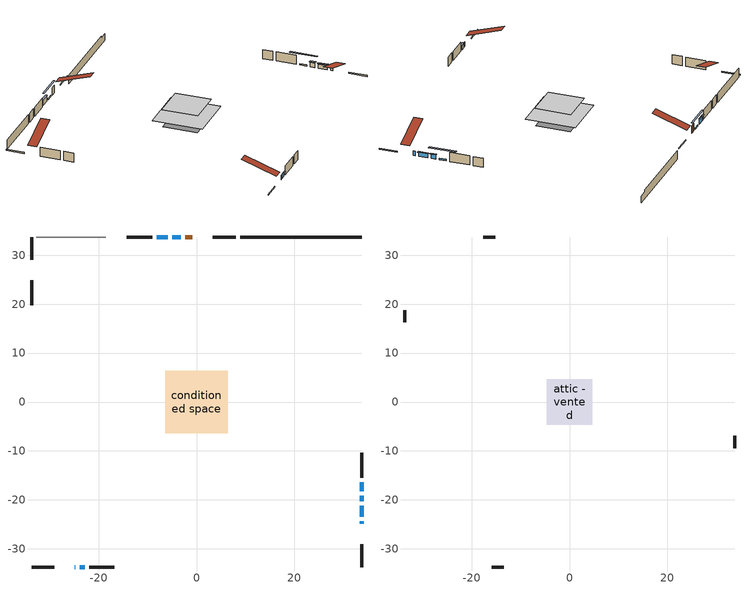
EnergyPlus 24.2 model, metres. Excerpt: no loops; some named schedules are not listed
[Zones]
conditioned space
 floor adiabatic (AdiabaticFloorConstruction): -6.41,-6.41 -6.41,6.41 6.41,6.41 6.41,-6.41 z1.22
 floor foundation (Slab1 construction): -4.46,-4.46 -4.46,4.46 4.46,4.46 4.46,-4.46 z-1.07
 wall outside (RimJoist1 construction): 8,33.72 3.35,33.72 / -33.72,-33.72 -29.07,-33.72 / -33.72,33.72 -33.72,29.07 / 33.72,-33.72 33.72,-29.07 z1.22:1.52
 wall outside (AdiabaticWallConstruction 1): -0.86,33.72 -2.28,33.72 z1.22:3.25
 wall outside (AdiabaticWallConstruction): -24.86,-33.72 -24.82,-33.72 / 33.72,-24.86 33.72,-24.38 z1.22:2.44; -3.21,33.72 -4.99,33.72 / 33.72,-18.2 33.72,-16.41 z1.22:1.6; 33.72,-23.46 33.72,-21.17 / -23.9,-33.72 -22.88,-33.72 z1.22:2.26; 33.72,-20.24 33.72,-19.12 z1.22:2.39; -5.92,33.72 -8.16,33.72 z1.22:2.59
 wall outside (Wall1 construction): -9.09,33.72 -14.22,33.72 / -21.95,-33.72 -16.82,-33.72 / -33.72,24.85 -33.72,19.73 / 33.72,-15.48 33.72,-10.36 z1.22:3.66
 wall foundation (FoundationWall1 construction): 8.93,33.72,-1.07 8.93,33.72,1.22 31.24,33.72,1.22 31.24,33.72,0.67 33.72,33.72,0.67 33.72,33.72,-1.07
 wall adiabatic (Wall3 construction): -18.56,33.72 -32.79,33.72 z1.22:3.66
 window (WindowConstruction 4): -24.85,-33.72 -24.83,-33.72 z1.22:2.44
 window (WindowConstruction 7): -3.21,33.72 -4.99,33.72 z1.22:1.6
 window (WindowConstruction 5): 33.72,-24.85 33.72,-24.39 z1.22:2.44
 window (WindowConstruction): 33.72,-23.46 33.72,-21.17 z1.22:2.26
 window (WindowConstruction 1): 33.72,-20.24 33.72,-19.12 z1.22:2.39
 window (WindowConstruction 2): -5.92,33.72 -8.16,33.72 z1.22:2.59
 window (WindowConstruction 3): -23.9,-33.72 -22.88,-33.72 z1.22:2.26
 window (WindowConstruction 6): 33.72,-18.19 33.72,-16.41 z1.22:1.6
 door (Door): -0.86,33.72 -2.28,33.72 z1.22:3.25
 ceiling adiabatic (AdiabaticFloorConstruction): 6.41,-6.41 6.41,6.41 -6.41,6.41 -6.41,-6.41 z1.22
attic - vented
 floor to conditioned space (Floor1 construction Reversed): -4.6,-4.6 -4.6,4.6 4.6,4.6 4.6,-4.6 z3.66
 wall outside (Wall2 construction): -15.15,33.72 -17.64,33.72 / -15.9,-33.72 -13.41,-33.72 / -33.72,18.8 -33.72,16.31 / 33.72,-9.43 33.72,-6.94 z1.22:3.66
 roof outside (Roof1 construction): 0.06,33.72,3.66 0.06,24.76,6.64 2.43,24.76,6.64 2.43,33.72,3.66; -25.78,-33.72,3.66 -25.78,-24.76,6.64 -28.14,-24.76,6.64 -28.14,-33.72,3.66; -33.72,25.78,3.66 -24.76,25.78,6.64 -24.76,28.14,6.64 -33.72,28.14,3.66; 33.72,-25.78,3.66 24.76,-25.78,6.64 24.76,-28.14,6.64 33.72,-28.14,3.66
shading: -7.63,33.72 -0.57,33.72 -0.57,34.13 -7.63,34.13 z4.24; 33.72,-20.97 33.72,-23.66 34.13,-23.66 34.13,-20.97 z2.46; 33.72,-18.92 33.72,-20.44 34.13,-20.44 34.13,-18.92 z2.59; -8.36,33.72 -5.72,33.72 -5.72,34.13 -8.36,34.13 z2.79; -22.68,-33.72 -24.1,-33.72 -24.1,-34.13 -22.68,-34.13 z2.46; 33.72,-13.77 33.72,-20.83 34.13,-20.83 34.13,-13.77 z4.24
[Building]
Building 1: Terrain=Suburbs
[Site:Location]
Edmonton Intl AP_AB: Latitude {deg}=53.31; Longitude {deg}=-113.58; Time Zone {hr}=-7; Elevation {m}=723; Keep Site Location Information=Yes
[Site:GroundTemperature:Shallow]
-1.56185, -3.61833, -3.78302, -2.80711, 1.11059, 5.01004, 8.39065, 10.5322, 10.7141, 8.97234, 5.67794, 1.89811
[Site:WaterMainsTemperature]
Calculation Method=Schedule; Temperature Schedule=mains temperature schedule
[Material] Roughness=Rough; Thermal Absorptance=0.9
Name | Thickness {m} | Conductivity {W/m-K} | Density {kg/m3} | Specific Heat {J/kg-K} | Solar Absorptance | Visible Absorptance
asphalt or fiberglass shingles | 0.00635 | 0.162714 | 1121.4 | 1465.45 | 0.4 | 0.4
ceiling stud and cavity | 0.1397 | 0.112217 | 65.682 | 1177.47 | 0.7 | 0.7
concrete 4.0 in. | 0.1016 | 1.803125 | 2242.8 | 837.4 | 0.7 | 0.7
concrete 8.0 in. | 0.2032 | 1.803125 | 2242.8 | 837.4 | 0.7 | 0.7
door material | 0.04445 | 0.053851 | 512.64 | 1214.23 | 0.7 | 0.7
floor covering | 0.0127 | 0.0433444 | 54.468 | 1339.84 | 0.6 | 0.6
floor rigid ins; wall rigid ins | 0.512978 | 0.029427 | 32.04 | 1214.23 | 0.7 | 0.7
floor stud and cavity | 0.1397 | 1.75129 | 37.0049 | 1207.88 | 0.7 | 0.7
furniture material conditioned space 1 | 0.1524 | 0.115458 | 640.8 | 1214.23 | 0.6 | 0.6
gypsum board | 0.0127 | 0.160291 | 801 | 837.4 | 0.6 | 0.6
osb sheathing 0.5 in. | 0.0127 | 0.115458 | 512.64 | 1214.23 | 0.7 | 0.7
osb sheathing 0.5 in. 1 | 0.0127 | 0.115458 | 512.64 | 1214.23 | 0.4 | 0.4
osb sheathing 0.75 in. | 0.01905 | 0.115458 | 512.64 | 1214.23 | 0.7 | 0.7
rim joist stud and cavity | 0.0508 | 0.312044 | 50.32683 | 1063.81 | 0.6 | 0.6
wall stud and cavity | 0.1397 | 0.101456 | 139.0536 | 1170.24 | 0.7 | 0.7
wall stud and cavity 1 | 0.0889 | 6.1454 | 50.32683 | 1063.81 | 0.6 | 0.6
wall stud and cavity 2 | 0.1397 | 0.0907197 | 139.0536 | 1170.24 | 0.7 | 0.7
wall stud and cavity 3 | 0.0889 | 0.380278 | 52.3479 | 1209.89 | 0.7 | 0.7
wall stud and cavity 4 | 0.0889 | 0.391764 | 83.0341 | 1211.67 | 0.7 | 0.7
wood siding | 0.0254 | 0.102417 | 544.68 | 1172.36 | 0.4 | 0.4
wood siding 1 | 0.00254 | 0.102417 | 544.68 | 1172.36 | 0.4 | 0.4
wood siding 2; wood siding 3; wood siding 4 | 0.0254 | 0.102417 | 544.68 | 1172.36 | 0.7 | 0.7
[WindowMaterial:SimpleGlazingSystem]
Name | U-Factor {W/m2-K} | Solar Heat Gain Coefficient
WindowMaterial | 2.20193 | 0.58
WindowMaterial 1 | 2.27006 | 0.55
WindowMaterial 2 | 2.24451 | 0.56
WindowMaterial 3 | 2.30754 | 0.54
WindowMaterial 4 | 2.91792 | 0.13
WindowMaterial 5 | 3.30573 | 0.61
WindowMaterial 6 | 5.03014 | 0.62
[Construction]
AdiabaticFloorConstruction: floor stud and cavity, floor rigid ins, osb sheathing 0.75 in., floor covering
AdiabaticWallConstruction: wood siding 3, wall rigid ins, wall stud and cavity 3, gypsum board
AdiabaticWallConstruction 1: wood siding 4, wall rigid ins, wall stud and cavity 3, gypsum board
Door: door material
Floor1 construction Reversed: gypsum board, ceiling stud and cavity
FoundationWall1 construction: concrete 8.0 in.
furniture construction conditioned space 1: furniture material conditioned space 1
PartitionWallConstruction: gypsum board, wall stud and cavity 4, gypsum board
RimJoist1 construction: wood siding 2, rim joist stud and cavity
Roof1 construction: asphalt or fiberglass shingles
Slab1 construction: concrete 4.0 in.
Wall1 construction: wood siding, osb sheathing 0.5 in., wall stud and cavity, gypsum board
Wall2 construction: wood siding 1, wall stud and cavity 1
Wall3 construction: osb sheathing 0.5 in. 1, wall stud and cavity 2, gypsum board
WindowConstruction: WindowMaterial
WindowConstruction 1: WindowMaterial 1
WindowConstruction 2: WindowMaterial 2
WindowConstruction 3: WindowMaterial 3
WindowConstruction 4: WindowMaterial 4
WindowConstruction 5: WindowMaterial 5
WindowConstruction 6; WindowConstruction 7: WindowMaterial 6
[Zone] Multiplier=1; Part of Total Floor Area=Yes
Name | Volume {m3}
attic - vented | 41.0259
conditioned space | 406.7
[Space]
Name | Zone | Volume {m3}
attic - vented 1 | attic - vented | 41.0259
conditioned space 1 | conditioned space | 406.7
[ZoneInfiltration:EffectiveLeakageArea]
infil attic - vented 1: Zone or Space=attic - vented 1; Schedule=Always On Discrete; Effective Air Leakage Area {cm2}=2943.3; Stack Coefficient=0.000377244; Wind Coefficient=1.31229e-05
[ZoneMixing]
whole house fan mix: Zone or Space=attic - vented; Schedule=Always On Continuous; Design Flow Rate Calculation Method=Flow/Zone; Design Flow Rate {m3/s}=0; Source Zone or Space=conditioned space
[SurfaceProperty:ExposedFoundationPerimeter]
Slab1: Exposed Perimeter Calculation Method=TotalExposedPerimeter; Total Exposed Perimeter {m}=24.789
[InternalMass] Zone or ZoneList=conditioned space; Space or SpaceList=conditioned space 1
Name | Construction | Surface Area {m2}
furniture mass conditioned space 1 | furniture construction conditioned space 1 | 97.572
partition wall mass | PartitionWallConstruction | 243.93
[Lights]
interior lighting: Zone or ZoneList or Space or SpaceList=conditioned space 1; Schedule=interior lighting schedule; Design Level Calculation Method=LightingLevel; Lighting Level {W}=343.2; Return Air Fraction=0; Fraction Radiant=0.6; Fraction Visible=0.2; Fraction Replaceable=1
[People]
occupants: Zone or ZoneList or Space or SpaceList=conditioned space 1; Number of People Schedule=occupants schedule; Number of People Calculation Method=People; Number of People=3; Fraction Radiant=0.314171; Sensible Heat Fraction=0.56303; Activity Level Schedule=occupants activity schedule; Carbon Dioxide Generation Rate {m3/s-W}=0; Enable ASHRAE 55 Comfort Warnings=No; Mean Radiant Temperature Calculation Type=EnclosureAveraged
[ElectricEquipment] Zone or ZoneList or Space or SpaceList=conditioned space 1; Design Level Calculation Method=EquipmentLevel
Name | Schedule | Design Level {W} | Fraction Latent | Fraction Radiant | Fraction Lost
clothes dryer | clothes dryer schedule | 140.772 | 0.015 | 0.081 | 0.85
clothes washer | clothes washer schedule | 32.1985 | 0.03 | 0.162 | 0.7
cooking range | cooking range schedule | 208.969 | 0.08 | 0.432 | 0.2
dishwasher | dishwasher schedule | 66.8632 | 0.3 | 0.18 | 0.4
fridge | fridge schedule | 72.9452 | 0 | 0.6 | 0
mech vent bath fan 0 | mech vent bath fan 0 schedule | 50.2 | 0 | 0 | 1
mech vent house fan | mech vent house fan schedule | 0 | 0 | 0 | 1
mech vent house fan cfis | mech vent house fan cfis schedule | 0 | 0 | 0 | 0
misc plug loads | misc plug loads schedule | 494.7 | 0.045 | 0.513 | 0.1
whole house fan | Always On Discrete | 0 | 0 | 0 | 1
[OtherEquipment] Zone or ZoneList or Space or SpaceList=conditioned space 1; Design Level Calculation Method=EquipmentLevel
Name | Fuel Type | Schedule | Design Level {W} | Fraction Latent | Fraction Radiant | Fraction Lost
clothes dryer 1 | Electricity | clothes dryer schedule | 0 | 0.015 | 0.081 | 0.85
cooking range 1 | Electricity | cooking range schedule | 0 | 0.08 | 0.432 | 0.2
general water use latent | None | general water use schedule | 59.3978 | 1 | 0 | 0
general water use sensible | None | general water use schedule | -58.539 | 0 | 0.6 | 0
mech vent house fan latent load | None | Always On Discrete | 0 | 1 | 0 | 0
mech vent house fan sensible load | None | Always On Discrete | 0 | 0 | 0 | 0
water heater energy adjustment1 | NaturalGas | Always On Discrete | 0.01 | 0 | 0 | 1
[ZoneInfiltration:DesignFlowRate] Zone or ZoneList or Space or SpaceList=conditioned space 1; Schedule=Always On Discrete; Design Flow Rate Calculation Method=Flow/Zone; Design Flow Rate {m3/s}=0
infil flow; natural vent flow; whole house fan flow
[AvailabilityManager:Scheduled]
furnace airloop Availability Manager: Schedule=Always On Discrete
[Foundation:Kiva]
Foundation Kiva 1: Initial Indoor Air Temperature {C}=18; Wall Height Above Grade {m}=1.21999; Wall Depth Below Slab {m}=0.2032
[Foundation:Kiva:Settings]
Soil Conductivity {W/m-K}=0.849921; Soil Density {kg/m3}=1842.3; Soil Specific Heat {J/kg-K}=418.7; Ground Solar Absorptivity=0.9; Ground Thermal Absorptivity=0.9; Ground Surface Roughness {m}=0.03; Far-Field Width {m}=40; Deep-Ground Boundary Condition=ZeroFlux; Deep-Ground Depth {m}=40; Minimum Cell Dimension {m}=0.2; Maximum Cell Growth Coefficient=3; Simulation Timestep=Timestep
[Exterior:Lights]
exterior lighting: Schedule=exterior lighting schedule; Design Level {W}=75.6
[EnergyManagementSystem:GlobalVariable]
furnace_airloop_Fan_RTF
infil_program_Qfan
infil_program_Qinf
natural_vent_program_Qnv
natural_vent_program_Qwhf
[EnergyManagementSystem:Sensor]
Name | Output:Variable or Output:Meter Index Key | Output:Variable or Output:Meter
airflow_gain | infil flow | Infiltration Sensible Heat Gain Energy
airflow_gain_1 | natural vent flow | Infiltration Sensible Heat Gain Energy
airflow_gain_2 | whole house fan flow | Infiltration Sensible Heat Gain Energy
airflow_loss | infil flow | Infiltration Sensible Heat Loss Energy
airflow_loss_1 | natural vent flow | Infiltration Sensible Heat Loss Energy
airflow_loss_2 | whole house fan flow | Infiltration Sensible Heat Loss Energy
clg_load_cond |  | Cooling:EnergyTransfer:Zone:CONDITIONED SPACE
clg_sp_s; clg_sp_s_1 | cooling setpoint | Schedule Value
clothes_dryer_exhaust_0_sch_s | clothes dryer exhaust 0 schedule | Schedule Value
cool_season | cooling season schedule | Schedule Value
htg_load_cond |  | Heating:EnergyTransfer:Zone:CONDITIONED SPACE
htg_sp_s; htg_sp_s_1 | heating setpoint | Schedule Value
ig_ee_conv | clothes dryer | Electric Equipment Convective Heating Energy
ig_ee_conv_2 | cooking range | Electric Equipment Convective Heating Energy
ig_ee_conv_4 | fridge | Electric Equipment Convective Heating Energy
ig_ee_conv_5 | misc plug loads | Electric Equipment Convective Heating Energy
ig_ee_conv_6 | whole house fan | Electric Equipment Convective Heating Energy
ig_ee_rad | clothes dryer | Electric Equipment Radiant Heating Energy
ig_ee_rad_2 | cooking range | Electric Equipment Radiant Heating Energy
ig_ee_rad_4 | fridge | Electric Equipment Radiant Heating Energy
ig_ee_rad_5 | misc plug loads | Electric Equipment Radiant Heating Energy
ig_ee_rad_6 | whole house fan | Electric Equipment Radiant Heating Energy
ig_lgt_conv | interior lighting | Lights Convective Heating Energy
ig_lgt_rad | interior lighting | Lights Radiant Heating Energy
ig_lgt_vis | interior lighting | Lights Visible Radiation Heating Energy
ig_oe_conv | clothes dryer 1 | Other Equipment Convective Heating Energy
ig_oe_conv_1 | cooking range 1 | Other Equipment Convective Heating Energy
ig_oe_conv_2 | general water use latent | Other Equipment Convective Heating Energy
ig_oe_conv_3 | general water use sensible | Other Equipment Convective Heating Energy
ig_oe_conv_4 | water heater energy adjustment1 | Other Equipment Convective Heating Energy
ig_oe_rad | clothes dryer 1 | Other Equipment Radiant Heating Energy
ig_oe_rad_1 | cooking range 1 | Other Equipment Radiant Heating Energy
ig_oe_rad_2 | general water use latent | Other Equipment Radiant Heating Energy
ig_oe_rad_3 | general water use sensible | Other Equipment Radiant Heating Energy
ig_oe_rad_4 | water heater energy adjustment1 | Other Equipment Radiant Heating Energy
ig_ppl_conv | occupants | People Convective Heating Energy
ig_ppl_rad | occupants | People Radiant Heating Energy
im_conv | furniture mass conditioned space 1 | Surface Inside Face Convection Heat Gain Energy
im_conv_1 | partition wall mass | Surface Inside Face Convection Heat Gain Energy
im_ig | furniture mass conditioned space 1 | Surface Inside Face Internal Gains Radiation Heat Gain Energy
im_ig_1 | partition wall mass | Surface Inside Face Internal Gains Radiation Heat Gain Energy
im_lgt | furniture mass conditioned space 1 | Surface Inside Face Lights Radiation Heat Gain Energy
im_lgt_1 | partition wall mass | Surface Inside Face Lights Radiation Heat Gain Energy
im_sol | furniture mass conditioned space 1 | Surface Inside Face Solar Radiation Heat Gain Energy
im_sol_1 | partition wall mass | Surface Inside Face Solar Radiation Heat Gain Energy
im_surf | furniture mass conditioned space 1 | Surface Inside Face Net Surface Thermal Radiation Heat Gain Energy
im_surf_1 | partition wall mass | Surface Inside Face Net Surface Thermal Radiation Heat Gain Energy
mech_vent_bath_fan_0_sch_s | mech vent bath fan 0 schedule | Schedule Value
mv_conv | mech vent bath fan 0 | Electric Equipment Convective Heating Energy
mv_conv_1 | mech vent house fan | Electric Equipment Convective Heating Energy
mv_conv_2 | mech vent house fan cfis | Electric Equipment Convective Heating Energy
mv_conv_3 | mech vent house fan latent load | Other Equipment Convective Heating Energy
mv_conv_4 | mech vent house fan sensible load | Other Equipment Convective Heating Energy
mv_rad | mech vent bath fan 0 | Electric Equipment Radiant Heating Energy
mv_rad_1 | mech vent house fan | Electric Equipment Radiant Heating Energy
mv_rad_2 | mech vent house fan cfis | Electric Equipment Radiant Heating Energy
mv_rad_3 | mech vent house fan latent load | Other Equipment Radiant Heating Energy
mv_rad_4 | mech vent house fan sensible load | Other Equipment Radiant Heating Energy
natural_vent_s | natural vent schedule | Schedule Value
out_pb_s |  | Site Outdoor Air Barometric Pressure
out_wt_s |  | Site Outdoor Air Humidity Ratio
site_vw_s |  | Site Wind Speed
ss_back_out | Window1 | Surface Window Shortwave from Zone Back Out Window Heat Transfer Rate
ss_back_out_1 | Window11 | Surface Window Shortwave from Zone Back Out Window Heat Transfer Rate
ss_back_out_2 | Window3 | Surface Window Shortwave from Zone Back Out Window Heat Transfer Rate
ss_back_out_3 | Window4 | Surface Window Shortwave from Zone Back Out Window Heat Transfer Rate
ss_back_out_4 | Window5 | Surface Window Shortwave from Zone Back Out Window Heat Transfer Rate
ss_back_out_5 | Window6 | Surface Window Shortwave from Zone Back Out Window Heat Transfer Rate
ss_back_out_6 | Window8 | Surface Window Shortwave from Zone Back Out Window Heat Transfer Rate
ss_back_out_7 | Window9 | Surface Window Shortwave from Zone Back Out Window Heat Transfer Rate
ss_conv | Door1 | Surface Inside Face Convection Heat Gain Energy
ss_conv_1 | Window1 | Surface Inside Face Convection Heat Gain Energy
ss_conv_2 | Window11 | Surface Inside Face Convection Heat Gain Energy
ss_conv_3 | Window3 | Surface Inside Face Convection Heat Gain Energy
ss_conv_4 | Window4 | Surface Inside Face Convection Heat Gain Energy
ss_conv_5 | Window5 | Surface Inside Face Convection Heat Gain Energy
ss_conv_6 | Window6 | Surface Inside Face Convection Heat Gain Energy
ss_conv_7 | Window8 | Surface Inside Face Convection Heat Gain Energy
ss_conv_8 | Window9 | Surface Inside Face Convection Heat Gain Energy
ss_ig | Door1 | Surface Inside Face Internal Gains Radiation Heat Gain Energy
ss_ig_1 | Window1 | Surface Inside Face Internal Gains Radiation Heat Gain Energy
ss_ig_2 | Window11 | Surface Inside Face Internal Gains Radiation Heat Gain Energy
ss_ig_3 | Window3 | Surface Inside Face Internal Gains Radiation Heat Gain Energy
ss_ig_4 | Window4 | Surface Inside Face Internal Gains Radiation Heat Gain Energy
ss_ig_5 | Window5 | Surface Inside Face Internal Gains Radiation Heat Gain Energy
ss_ig_6 | Window6 | Surface Inside Face Internal Gains Radiation Heat Gain Energy
ss_ig_7 | Window8 | Surface Inside Face Internal Gains Radiation Heat Gain Energy
ss_ig_8 | Window9 | Surface Inside Face Internal Gains Radiation Heat Gain Energy
ss_lgt | Door1 | Surface Inside Face Lights Radiation Heat Gain Energy
ss_sol | Door1 | Surface Inside Face Solar Radiation Heat Gain Energy
ss_surf | Door1 | Surface Inside Face Net Surface Thermal Radiation Heat Gain Energy
ss_surf_1 | Window1 | Surface Inside Face Net Surface Thermal Radiation Heat Gain Energy
ss_surf_2 | Window11 | Surface Inside Face Net Surface Thermal Radiation Heat Gain Energy
ss_surf_3 | Window3 | Surface Inside Face Net Surface Thermal Radiation Heat Gain Energy
ss_surf_4 | Window4 | Surface Inside Face Net Surface Thermal Radiation Heat Gain Energy
ss_surf_5 | Window5 | Surface Inside Face Net Surface Thermal Radiation Heat Gain Energy
ss_surf_6 | Window6 | Surface Inside Face Net Surface Thermal Radiation Heat Gain Energy
ss_surf_7 | Window8 | Surface Inside Face Net Surface Thermal Radiation Heat Gain Energy
ss_surf_8 | Window9 | Surface Inside Face Net Surface Thermal Radiation Heat Gain Energy
ss_trans_in | Window1 | Surface Window Transmitted Solar Radiation Rate
ss_trans_in_1 | Window11 | Surface Window Transmitted Solar Radiation Rate
ss_trans_in_2 | Window3 | Surface Window Transmitted Solar Radiation Rate
ss_trans_in_3 | Window4 | Surface Window Transmitted Solar Radiation Rate
ss_trans_in_4 | Window5 | Surface Window Transmitted Solar Radiation Rate
ss_trans_in_5 | Window6 | Surface Window Transmitted Solar Radiation Rate
ss_trans_in_6 | Window8 | Surface Window Transmitted Solar Radiation Rate
ss_trans_in_7 | Window9 | Surface Window Transmitted Solar Radiation Rate
ss_trans_out | Window1 | Surface Inside Face Initial Transmitted Diffuse Transmitted Out Window Solar Radiation Rate
ss_trans_out_1 | Window11 | Surface Inside Face Initial Transmitted Diffuse Transmitted Out Window Solar Radiation Rate
ss_trans_out_2 | Window3 | Surface Inside Face Initial Transmitted Diffuse Transmitted Out Window Solar Radiation Rate
ss_trans_out_3 | Window4 | Surface Inside Face Initial Transmitted Diffuse Transmitted Out Window Solar Radiation Rate
ss_trans_out_4 | Window5 | Surface Inside Face Initial Transmitted Diffuse Transmitted Out Window Solar Radiation Rate
ss_trans_out_5 | Window6 | Surface Inside Face Initial Transmitted Diffuse Transmitted Out Window Solar Radiation Rate
ss_trans_out_6 | Window8 | Surface Inside Face Initial Transmitted Diffuse Transmitted Out Window Solar Radiation Rate
ss_trans_out_7 | Window9 | Surface Inside Face Initial Transmitted Diffuse Transmitted Out Window Solar Radiation Rate
s_conv | Floor1 | Surface Inside Face Convection Heat Gain Energy
s_conv_1 | FoundationWall1 | Surface Inside Face Convection Heat Gain Energy
s_conv_10 | Wall1:180 | Surface Inside Face Convection Heat Gain Energy
s_conv_11 | Wall1:270 | Surface Inside Face Convection Heat Gain Energy
s_conv_12 | Wall1:90 | Surface Inside Face Convection Heat Gain Energy
s_conv_13 | Wall3 | Surface Inside Face Convection Heat Gain Energy
s_conv_2 | inferred conditioned ceiling | Surface Inside Face Convection Heat Gain Energy
s_conv_3 | inferred conditioned floor | Surface Inside Face Convection Heat Gain Energy
s_conv_4 | RimJoist1:0 | Surface Inside Face Convection Heat Gain Energy
s_conv_5 | RimJoist1:180 | Surface Inside Face Convection Heat Gain Energy
s_conv_6 | RimJoist1:270 | Surface Inside Face Convection Heat Gain Energy
s_conv_7 | RimJoist1:90 | Surface Inside Face Convection Heat Gain Energy
s_conv_8 | Slab1 | Surface Inside Face Convection Heat Gain Energy
s_conv_9 | Wall1:0 | Surface Inside Face Convection Heat Gain Energy
s_ig | Floor1 | Surface Inside Face Internal Gains Radiation Heat Gain Energy
s_ig_1 | FoundationWall1 | Surface Inside Face Internal Gains Radiation Heat Gain Energy
s_ig_10 | Wall1:180 | Surface Inside Face Internal Gains Radiation Heat Gain Energy
s_ig_11 | Wall1:270 | Surface Inside Face Internal Gains Radiation Heat Gain Energy
s_ig_12 | Wall1:90 | Surface Inside Face Internal Gains Radiation Heat Gain Energy
s_ig_13 | Wall3 | Surface Inside Face Internal Gains Radiation Heat Gain Energy
s_ig_2 | inferred conditioned ceiling | Surface Inside Face Internal Gains Radiation Heat Gain Energy
s_ig_3 | inferred conditioned floor | Surface Inside Face Internal Gains Radiation Heat Gain Energy
s_ig_4 | RimJoist1:0 | Surface Inside Face Internal Gains Radiation Heat Gain Energy
s_ig_5 | RimJoist1:180 | Surface Inside Face Internal Gains Radiation Heat Gain Energy
s_ig_6 | RimJoist1:270 | Surface Inside Face Internal Gains Radiation Heat Gain Energy
s_ig_7 | RimJoist1:90 | Surface Inside Face Internal Gains Radiation Heat Gain Energy
s_ig_8 | Slab1 | Surface Inside Face Internal Gains Radiation Heat Gain Energy
s_ig_9 | Wall1:0 | Surface Inside Face Internal Gains Radiation Heat Gain Energy
s_lgt | Floor1 | Surface Inside Face Lights Radiation Heat Gain Energy
s_lgt_1 | FoundationWall1 | Surface Inside Face Lights Radiation Heat Gain Energy
s_lgt_10 | Wall1:180 | Surface Inside Face Lights Radiation Heat Gain Energy
s_lgt_11 | Wall1:270 | Surface Inside Face Lights Radiation Heat Gain Energy
s_lgt_12 | Wall1:90 | Surface Inside Face Lights Radiation Heat Gain Energy
s_lgt_13 | Wall3 | Surface Inside Face Lights Radiation Heat Gain Energy
s_lgt_2 | inferred conditioned ceiling | Surface Inside Face Lights Radiation Heat Gain Energy
s_lgt_3 | inferred conditioned floor | Surface Inside Face Lights Radiation Heat Gain Energy
s_lgt_4 | RimJoist1:0 | Surface Inside Face Lights Radiation Heat Gain Energy
s_lgt_5 | RimJoist1:180 | Surface Inside Face Lights Radiation Heat Gain Energy
s_lgt_6 | RimJoist1:270 | Surface Inside Face Lights Radiation Heat Gain Energy
s_lgt_7 | RimJoist1:90 | Surface Inside Face Lights Radiation Heat Gain Energy
s_lgt_8 | Slab1 | Surface Inside Face Lights Radiation Heat Gain Energy
s_lgt_9 | Wall1:0 | Surface Inside Face Lights Radiation Heat Gain Energy
s_sol | Floor1 | Surface Inside Face Solar Radiation Heat Gain Energy
s_sol_1 | FoundationWall1 | Surface Inside Face Solar Radiation Heat Gain Energy
s_sol_10 | Wall1:180 | Surface Inside Face Solar Radiation Heat Gain Energy
s_sol_11 | Wall1:270 | Surface Inside Face Solar Radiation Heat Gain Energy
s_sol_12 | Wall1:90 | Surface Inside Face Solar Radiation Heat Gain Energy
s_sol_13 | Wall3 | Surface Inside Face Solar Radiation Heat Gain Energy
s_sol_2 | inferred conditioned ceiling | Surface Inside Face Solar Radiation Heat Gain Energy
s_sol_3 | inferred conditioned floor | Surface Inside Face Solar Radiation Heat Gain Energy
s_sol_4 | RimJoist1:0 | Surface Inside Face Solar Radiation Heat Gain Energy
s_sol_5 | RimJoist1:180 | Surface Inside Face Solar Radiation Heat Gain Energy
s_sol_6 | RimJoist1:270 | Surface Inside Face Solar Radiation Heat Gain Energy
s_sol_7 | RimJoist1:90 | Surface Inside Face Solar Radiation Heat Gain Energy
s_sol_8 | Slab1 | Surface Inside Face Solar Radiation Heat Gain Energy
s_sol_9 | Wall1:0 | Surface Inside Face Solar Radiation Heat Gain Energy
s_surf | Floor1 | Surface Inside Face Net Surface Thermal Radiation Heat Gain Energy
s_surf_1 | FoundationWall1 | Surface Inside Face Net Surface Thermal Radiation Heat Gain Energy
s_surf_10 | Wall1:180 | Surface Inside Face Net Surface Thermal Radiation Heat Gain Energy
s_surf_11 | Wall1:270 | Surface Inside Face Net Surface Thermal Radiation Heat Gain Energy
s_surf_12 | Wall1:90 | Surface Inside Face Net Surface Thermal Radiation Heat Gain Energy
s_surf_13 | Wall3 | Surface Inside Face Net Surface Thermal Radiation Heat Gain Energy
s_surf_2 | inferred conditioned ceiling | Surface Inside Face Net Surface Thermal Radiation Heat Gain Energy
